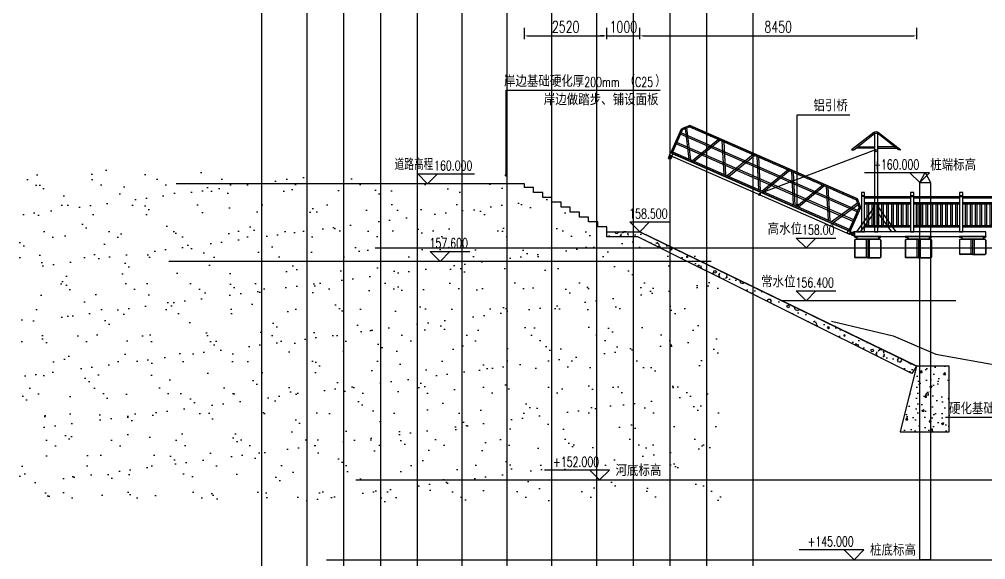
# Model space of a CAD drawing. Header units: millimetres. Extents: x -1471591 to 944464, y -468930 to 547002.
# Drawn here: x -734821 to -705339, y 144683 to 161165 of the extents above; entities that cross this region are included whole.
import ezdxf

# ---------------------------------------------------------------- set-up
doc = ezdxf.new("R2010")
doc.units = ezdxf.units.MM
doc.header["$LTSCALE"] = 10
doc.header["$PDMODE"] = 35
doc.linetypes.add('BLTA11-LD-L-4001_Plot Plan for Seawater Intake System_20140729$0$key plan$0${ Wide Dash }', pattern=[12, 4, -2, 4, -2])
doc.linetypes.add('CENTER2', pattern=[28.575, 19.05, -3.175, 3.175, -3.175])
for name, color, linetype in [('000沁河10年一遇管理范围', 2, 'Continuous'), ('DIM_ELEV', 3, 'Continuous'), ('DIM_LEAD', 3, 'Continuous'), ('L-WATER水景', 5, 'Continuous'), ('PUB_DIM', 3, 'Continuous'), ('PUB_TEXT', 7, 'Continuous'), ('W-bridge approach引桥', 4, 'Continuous'), ('W-FLOAT_BOWL浮筒', 253, 'Continuous'), ('W-PLASTIC_RAILINGS塑木栏杆', 210, 'Continuous'), ('W-STEEL_FRAME钢架', 3, 'Continuous'), ('W-WOOD_STUD木龙骨', 25, 'Continuous'), ('道路_平面标注', 254, 'Continuous')]:
    doc.layers.add(name, color=color, linetype=linetype)
doc.layers.add('粗线', color=7, linetype='Continuous', lineweight=35)
doc.styles.add('_TCH_DIM', font='SIMPLEX.shx', dxfattribs={"bigfont": 'hztxt.shx'})
doc.styles.get("Standard").update_dxf_attribs({"font": 'simplex.shx', "width": 0.8, "bigfont": 'hztxt.shx'})
doc.styles.add('STANDARD_T3', font='simplex.shx', dxfattribs={"width": 0.7, "bigfont": 'hztxt.shx'})
doc.dimstyles.new('W&&100', dxfattribs={"dimtxt": 350, "dimasz": 100, "dimexe": 250, "dimexo": 300, "dimgap": 100, "dimtad": 1, "dimdec": 0, "dimzin": 0, "dimdsep": 46, "dimtxsty": 'STANDARD_T3', "dimcen": 0.09, "dimclrd": 1, "dimclre": 1, "dimclrt": 7, "dimazin": 2, "dimtfac": 1, "dimtdec": 0, "dimtix": 1, "dimtmove": 2, "dimatfit": 3, "dimfxl": 0, "dimtolj": 1, "dimtzin": 0, "dimarcsym": 0})

# ---------------------------------------------------------------- blocks, each defined once
blk = doc.blocks.new('$matou$00000066')
for p, q in [((400, 275), (-400, 275)), ((-400, 275), (-400, 260)), ((-400, 164), (-400, -256)), ((-396, 165), (-396, -256)), ((391, 176), (-391, 176)), ((-387, 183), (-335, 201)), ((-386, 271), (386, 271)), ((-338, 249), (-386, 249)), ((-386, 179), (-334, 197)), ((-338, 245), (-385, 245)), ((-330, 237), (-330, 208)), ((-326, 237), (-326, 208)), ((-326, 205), (326, 205)), ((-50, 176), (-50, -271)), ((0, 176), (0, -271)), ((0, 176), (0, -271)), ((50, 176), (50, -271)), ((326, 237), (326, 208)), ((330, 237), (330, 208)), ((386, 179), (334, 197)), ((387, 183), (335, 201)), ((338, 249), (386, 249)), ((338, 245), (385, 245)), ((396, 165), (396, -256)), ((400, 275), (400, 260)), ((400, 164), (400, -256)), ((0, -271), (-381, -271)), ((0, -275), (-381, -275)), ((0, -271), (381, -271)), ((0, -275), (381, -275))]:
    blk.add_line(p, q)
for centre, radius, start, end in [((-385, 260), 15, 180, 270), ((-380, 164), 20, 109.1798, 180), ((-386, 260), 11, 90, 270), ((-381, 165), 15, 109.1798, 180), ((-338, 237), 12, 0, 90), ((-338, 237), 8, 0, 90), ((-338, 208), 8, 289.1798, 0), ((-338, 208), 12, 289.1798, 0), ((338, 237), 12, 90, 180), ((338, 208), 12, 180, 250.8202), ((338, 237), 8, 90, 180), ((338, 208), 8, 180, 250.8202), ((385, 260), 15, 270, 0), ((386, 260), 11, 270, 90), ((381, 165), 15, 0, 70.8202), ((380, 164), 20, 0, 70.8202), ((-381, -256), 19, 180, 270), ((-381, -256), 15, 180, 270), ((381, -256), 19, 270, 0), ((381, -256), 15, 270, 0)]:
    blk.add_arc(centre, radius, start, end)
blk = doc.blocks.new('*U1180')
at = {"layer": 'W-PLASTIC_RAILINGS塑木栏杆'}
blk.add_lwpolyline([(-20, 330), (20, 330), (20, -330), (-20, -330)], close=True, dxfattribs=at)
blk = doc.blocks.new('*U1181')
at = {"layer": 'W-PLASTIC_RAILINGS塑木栏杆', "color": 0, "linetype": 'ByBlock', "lineweight": -2}
for p in [(0, 0), (150, 0), (300, 0), (450, 0), (600, 0), (750, 0), (900, 0), (1050, 0), (1200, 0)]:
    blk.add_blockref('*U1180', p, dxfattribs=at)
blk = doc.blocks.new('*U1178')
at = {"layer": 'W-PLASTIC_RAILINGS塑木栏杆'}
for p, q in [((-700, 500), (-800, 500)), ((-700, 480), (-800, 480)), ((-700, 476), (700, 476)), ((-700, 436), (700, 436)), ((-700, 296), (700, 296)), ((700, 500), (800, 500)), ((700, 480), (800, 480)), ((-700, 256), (700, 256)), ((-700, -404), (700, -404)), ((-700, -449), (700, -449))]:
    blk.add_line(p, q, dxfattribs=at)
for points in [[(-800, -600), (-700, -600), (-700, 600), (-800, 600)], [(700, -600), (800, -600), (800, 600), (700, 600)]]:
    blk.add_lwpolyline(points, close=True, dxfattribs=at)
blk.add_blockref('*U1181', (-600, -74), dxfattribs=at)
blk = doc.blocks.new('*U1179')
at = {"color": 0, "linetype": 'ByBlock', "lineweight": -2, "transparency": 16777216}
for p in [(0, 0), (1500, 0), (3000, 0)]:
    blk.add_blockref('*U1178', p, dxfattribs=at)
blk = doc.blocks.new('滚轮支架 -left')
for p, q in [((-50, 10), (-22, 81)), ((50, 10), (22, 81))]:
    blk.add_line(p, q)
at = {"color": 3, "linetype": 'CENTER2'}
for p, q in [((-15, 70), (15, 70)), ((0, 85), (0, 55))]:
    blk.add_line(p, q, dxfattribs=at)
blk.add_lwpolyline([(-50, 10), (50, 10), (50, -5), (-50, -5)], close=True)
blk.add_circle((0, 70), 11)
blk.add_arc((0, 70), 25, 26.1956, 153.8044)
blk = doc.blocks.new('YQL')
at = {"color": 4}
for p, q in [((-5863, 1040), (-6063, 840)), ((-5844, 995), (-6018, 821)), ((-283, 1040), (-5863, 1040)), ((-5863, 1040), (-283, 1040)), ((-5844, 995), (-5863, 1040)), ((-5844, 995), (-301, 995)), ((-301, 995), (-283, 1040)), ((-128, 821), (-301, 995)), ((-83, 840), (-283, 1040)), ((-6063, 40), (-6063, 840)), ((-6063, 840), (-6018, 821)), ((-6018, 40), (-6018, 821)), ((-128, 821), (-83, 840)), ((-128, 40), (-128, 821)), ((-83, 40), (-83, 840))]:
    blk.add_line(p, q, dxfattribs=at)
at = {"color": 8, "linetype": 'BLTA11-LD-L-4001_Plot Plan for Seawater Intake System_20140729$0$key plan$0${ Wide Dash }'}
for p, q in [((-5846, 999), (-6022, 823)), ((-5846, 999), (-300, 999)), ((-124, 823), (-300, 999)), ((-6022, 40), (-6022, 823)), ((-124, 40), (-124, 823))]:
    blk.add_line(p, q, dxfattribs=at)
at = {"color": 0}
for p, q in [((-5473, 84), (-5952, 892)), ((-5414, 84), (-5916, 929)), ((-4892, 999), (-5357, 84)), ((-4836, 999), (-5301, 84)), ((-4779, 999), (-4314, 84)), ((-4722, 999), (-4258, 84)), ((-3736, 999), (-4200, 84)), ((-3680, 999), (-4144, 84)), ((-3622, 999), (-3158, 84)), ((-3566, 999), (-3101, 84)), ((-2579, 999), (-3044, 84)), ((-2523, 999), (-2988, 84)), ((-2466, 999), (-2001, 84)), ((-2410, 999), (-1945, 84)), ((-1423, 999), (-1887, 84)), ((-1367, 999), (-1831, 84)), ((-1309, 999), (-845, 84)), ((-1253, 999), (-789, 84)), ((-731, 84), (-229, 929)), ((-673, 84), (-193, 892)), ((-128, 724), (-6018, 724)), ((-128, 674), (-6018, 674)), ((-128, 404), (-6018, 404)), ((-128, 354), (-6018, 354))]:
    blk.add_line(p, q, dxfattribs=at)
at = {"color": 3}
for p, q in [((-73, 40), (-6073, 40)), ((-73, 40), (-6073, 40)), ((-6073, -40), (-6073, 40)), ((-6073, -40), (-6073, 11)), ((-73, -40), (-73, 40))]:
    blk.add_line(p, q, dxfattribs=at)
at = {"color": 3, "lineweight": 5}
for p, q in [((-6073, -40), (-6073, 40)), ((-6073, -20), (-6073, 40)), ((-5993, -40), (-5993, 40)), ((-153, -40), (-153, 40)), ((-73, -40), (-73, 40))]:
    blk.add_line(p, q, dxfattribs=at)
at = {"color": 1}
blk.add_line((-73, 40), (-73, 40), dxfattribs=at)
at = {"color": 3}
for points in [[(-73, 40), (-6073, 40), (-6073, -40), (-73, -40)], [(-5993, 40), (-6073, 40), (-6073, -40), (-5993, -40)], [(-5997, 36), (-6069, 36), (-6069, -36), (-5997, -36)], [(-73, 40), (-153, 40), (-153, -40), (-73, -40)], [(-77, 36), (-149, 36), (-149, -36), (-77, -36)]]:
    blk.add_lwpolyline(points, close=True, dxfattribs=at)
at = {"color": 3, "lineweight": 5}
for points in [[(-6073, 40), (-5993, 40), (-5993, -40), (-6073, -40)], [(-6069, 36), (-5997, 36), (-5997, -36), (-6069, -36)], [(-73, 40), (-153, 40), (-153, -40), (-73, -40)], [(-77, 36), (-149, 36), (-149, -36), (-77, -36)]]:
    blk.add_lwpolyline(points, close=True, dxfattribs=at)
at = {"color": 4}
blk.add_lwpolyline([(-128, 84), (-6018, 84), (-6018, 40), (-128, 40)], close=True, dxfattribs=at)
blk.add_lwpolyline([(-63, 40), (-73, 40), (-73, -40), (-63, -40)], close=True)
blk.add_lwpolyline([(6, -30), (-63, -40), (-63, 40), (7, 30, -0.80299), (6, -30)], format="xyb")
for centre, radius in [((0, 0), 15), ((-3073, -40), 25)]:
    blk.add_circle(centre, radius)
at = {"layer": 'PUB_DIM', "color": 0}
blk.add_circle((-6023, -115), 40, dxfattribs=at)
at = {"layer": 'W-STEEL_FRAME钢架'}
blk.add_line((-73, 40), (-5933, 40), dxfattribs=at)
at = {"xscale": -1, "rotation": 180.0000000001757}
blk.add_blockref('滚轮支架 -left', (-6023, -45), dxfattribs=at)
blk = doc.blocks.new('卷扬机支架')
for points in [[(-73, 3033), (-750, 2500), (-680, 2500), (-50, 3000)], [(73, 3033), (750, 2500), (680, 2500), (50, 3000)]]:
    blk.add_lwpolyline(points)
blk.add_lwpolyline([(-73, 3033, -0.359649), (73, 3033)], format="xyb")
for points in [[(-50, 0), (50, 0), (50, 3000), (-50, 3000)], [(-51, 2555), (-611, 2555), (-560, 2595), (-51, 2595)], [(51, 2555), (611, 2555), (560, 2595), (51, 2595)], [(-50, 770), (-600, 0), (-481, 0), (-50, 586)], [(50, 770), (599, 0), (480, 0), (50, 586)]]:
    blk.add_lwpolyline(points, close=True)
blk = doc.blocks.new('*D1732')
at = {"color": 1, "lineweight": -2, "transparency": 16777216}
for p, q in [((-719413, 160560), (-719413, 160910)), ((-716893, 160560), (-716893, 160910)), ((-719313, 160660), (-716993, 160660))]:
    blk.add_line(p, q, dxfattribs=at)
at = {"color": 1, "transparency": 16777216}
for points in [[(-719313, 160677), (-719313, 160643), (-719413, 160660)], [(-716993, 160677), (-716993, 160643), (-716893, 160660)]]:
    blk.add_solid(points, dxfattribs=at)
at = {"layer": 'Defpoints', "color": 0, "transparency": 16777216}
for p in [(-716893, 160660), (-719413, 156151), (-716893, 154683)]:
    blk.add_point(p, dxfattribs=at)
at = {"color": 7, "transparency": 16777216, "insert": (-718153, 160935), "char_height": 350, "attachment_point": 5, "style": 'STANDARD_T3'}
blk.add_mtext('\\A1;2520', dxfattribs=at)
blk = doc.blocks.new('*D1733')
at = {"color": 1, "lineweight": -2, "transparency": 16777216}
for p, q in [((-716893, 160560), (-716893, 160910)), ((-715893, 160560), (-715893, 160910)), ((-716993, 160660), (-717093, 160660)), ((-716893, 160660), (-715893, 160660)), ((-715793, 160660), (-715693, 160660))]:
    blk.add_line(p, q, dxfattribs=at)
at = {"color": 1, "transparency": 16777216}
for points in [[(-716993, 160677), (-716993, 160643), (-716893, 160660)], [(-715793, 160677), (-715793, 160643), (-715893, 160660)]]:
    blk.add_solid(points, dxfattribs=at)
at = {"layer": 'Defpoints', "color": 0, "transparency": 16777216}
for p in [(-715893, 160660), (-716893, 154683), (-715893, 154683)]:
    blk.add_point(p, dxfattribs=at)
at = {"color": 7, "transparency": 16777216, "insert": (-716393, 160935), "char_height": 350, "attachment_point": 5, "style": 'STANDARD_T3'}
blk.add_mtext('\\A1;1000', dxfattribs=at)
blk = doc.blocks.new('*D1734')
at = {"color": 1, "lineweight": -2, "transparency": 16777216}
for p, q in [((-715893, 160560), (-715893, 160910)), ((-707443, 160560), (-707443, 160910)), ((-715793, 160660), (-707543, 160660))]:
    blk.add_line(p, q, dxfattribs=at)
at = {"color": 1, "transparency": 16777216}
for points in [[(-715793, 160677), (-715793, 160643), (-715893, 160660)], [(-707543, 160677), (-707543, 160643), (-707443, 160660)]]:
    blk.add_solid(points, dxfattribs=at)
at = {"layer": 'Defpoints', "color": 0, "transparency": 16777216}
for p in [(-707443, 160660), (-715893, 154683), (-707443, 150581)]:
    blk.add_point(p, dxfattribs=at)
at = {"color": 7, "transparency": 16777216, "insert": (-711668, 160935), "char_height": 350, "attachment_point": 5, "style": 'STANDARD_T3'}
blk.add_mtext('\\A1;8450', dxfattribs=at)

msp = doc.modelspace()

# ---------------------------------------------------------------- hatches: boundary and pattern name
at = {"layer": 'L-WATER水景'}
h = msp.add_hatch(dxfattribs=at)
h.set_pattern_fill('AR-SAND', color=8, scale=500)
h.set_pattern_definition([(37.5, (-689338.6, 159541.1), (-40, 1223.533), [0, -965.2, 0, -1079.5, 0, -1031.875]), (7.5, (-689338.6, 159541.1), (1123.81, 1792.06), [0, -520.7, 0, -869.95, 0, -333.375]), (327.5, (-690119.6, 159541.1), (1977.48, 3.593), [0, -317.5, 0, -1143, 0, -1492.25]), (317.5, (-690119.6, 159541.1), (1908.89, 557.323), [0, -158.75, 0, -749.3, 0, -857.25])])
h.paths.add_polyline_path([(-734821.3, 146447.5), (-734821.3, 156701.6), (-719520, 156150.9), (-716893, 154758.1), (-716893, 154483.1), (-715946.6, 154483.1), (-713483.1, 153753.6), (-713407.2, 146447.5)])
at = {"layer": '道路_平面标注', "lineweight": -3}
h = msp.add_hatch(dxfattribs=at)
h.set_pattern_fill('加气混凝土', color=256, scale=100)
h.set_pattern_definition([(0, (-2031473.6, -3601747), (600, 1200), [0, -1200]), (0, (-2032175.6, -3601909), (600, 1200), [0, -1200]), (0, (-2031785.6, -3601921), (600, 1200), [0, -1200]), (0, (-2031359.6, -3601567), (600, 1200), [0, -1200]), (0, (-2031857.6, -3601981), (600, 1200), [0, -1200]), (0, (-2031239.6, -3600811), (600, 1200), [0, -1200]), (0, (-2031605.6, -3600907), (600, 1200), [0, -1200]), (0, (-2031413.6, -3601057), (600, 1200), [0, -1200]), (0, (-2032391.6, -3601081), (600, 1200), [0, -1200]), (0, (-2031803.6, -3601135), (600, 1200), [0, -1200]), (0, (-2032031.6, -3601441), (600, 1200), [0, -1200]), (0, (-2032019.6, -3601891), (600, 1200), [0, -1200]), (0, (-2031569.6, -3601939), (600, 1200), [0, -1200]), (0, (-2031239.6, -3601411), (600, 1200), [0, -1200]), (0, (-2032361.6, -3601597), (600, 1200), [0, -1200]), (0, (-2032259.6, -3601393), (600, 1200), [0, -1200]), (0, (-2031791.6, -3601477), (600, 1200), [0, -1200]), (0, (-2031959.6, -3601651), (600, 1200), [0, -1200]), (0, (-2032055.6, -3601255), (600, 1200), [0, -1200]), (0, (-2031905.6, -3600805), (600, 1200), [0, -1200]), (0, (-2032313.6, -3601849), (600, 1200), [0, -1200]), (0, (-2031653.6, -3601051), (600, 1200), [0, -1200]), (0, (-2032211.6, -3601033), (600, 1200), [0, -1200]), (0, (-2032307.6, -3600877), (600, 1200), [0, -1200]), (130.601294, (-2031313.316, -3601186.68), (-2999.9999669, 3600.0000157), [52.6831, -22074.222]), (18.434949, (-2031399.03, -3601163.82), (2999.999989, 1199.999991), [54.21048, -7535.2558]), (90, (-2031399.03, -3601215.25), (600, 1200), [51.42857, -2348.5713]), (161.565051, (-2031347.6, -3601232.4), (-3000.000015, 1199.9999105), [54.21048, -7535.2558]), (53.130102, (-2031347.6, -3601232.4), (600.000001, 1200), [57.14286, -5942.857]), (135, (-2031301.9, -3601843.82), (-600.000073, 1199.99992), [48.48732, -3345.6252]), (45, (-2031370.46, -3601843.82), (599.999996, 1199.999995), [48.48732, -3345.6252]), (135, (-2031336.17, -3601878.1), (-600.000073, 1199.99992), [48.48732, -3345.6252]), (45, (-2031336.17, -3601878.1), (599.999996, 1199.999995), [48.48732, -3345.6252]), (116.56505, (-2031879, -3601038.1), (-0.0001, 2399.99993), [63.88765, -1277.753]), (180, (-2031907.6, -3600981), (-600, 1200), [68.57143, -1131.4285]), (63.43495, (-2032004.7, -3601038.1), (5e-06, 2400), [63.88765, -1277.753]), (116.56505, (-2031976.2, -3601095.3), (-0.0001, 2399.99993), [63.88765, -1277.753]), (0, (-2031976.2, -3601095.3), (600, 1200), [68.57143, -1131.4285]), (63.43495, (-2031907.6, -3601095.3), (5e-06, 2400), [63.88765, -1277.753]), (107.102728, (-2031427.6, -3601443.822), (-1799.9999312, 6000.0000097), [77.7227, -32565.805]), (143.972626, (-2031450.46, -3601369.54), (-11399.9998555, 8399.9999905), [77.7227, -16244.04]), (180, (-2031513.3, -3601323.8), (-600, 1200), [74.2857, -1125.7142]), (36.0273733, (-2031650.46, -3601369.54), (11399.9999158, 8399.9999094), [77.7227, -16244.04]), (71.565051, (-2031673.32, -3601438.1), (1800.000009, 5999.99999), [72.28063, -7517.1856]), (107.102728, (-2031650.46, -3601512.394), (-1799.9999312, 6000.0000097), [77.7227, -32565.805]), (143.972626, (-2031587.6, -3601558.11), (-11399.9998555, 8399.9999905), [77.7227, -16244.04]), (0, (-2031587.6, -3601558.1), (600, 1200), [74.2857, -1125.7142]), (36.0273733, (-2031513.32, -3601558.11), (11399.9999158, 8399.9999094), [77.7227, -16244.04]), (71.565051, (-2031450.46, -3601512.4), (1800.000009, 5999.99999), [72.28063, -7517.1856]), (150.255118, (-2031416.17, -3600883.82), (-1800.000004, 1199.999985), [46.07004, -9628.6392]), (90, (-2031456.2, -3600906.7), (600, 1200), [45.7143, -2354.2855]), (29.7448813, (-2031456.17, -3600906.68), (1800.000001, 1199.9999944), [46.07004, -9628.6392]), (116.56505, (-2031696.2, -3601735.3), (-0.0001, 2399.99993), [63.88765, -1277.753]), (168.690067, (-2031724.74, -3601678.11), (-5400.000004, 1199.99997), [58.2745, -12179.371]), (41.1859251, (-2031827.6, -3601706.68), (14999.9999091, 13199.9998846), [60.7437, -25451.604]), (90, (-2031827.6, -3601763.8), (600, 1200), [57.14286, -2342.857]), (138.814074, (-2031781.89, -3601803.82), (-14999.9997334, 13200.0000841), [60.7437, -25451.604]), (16.6992442, (-2031781.89, -3601803.82), (19799.999851, 5999.99993716), [59.6589, -24997.075]), (60.9453959, (-2031724.745, -3601786.68), (599.9999984, 1199.9999894), [58.83217, -24650.679]), (109.983106, (-2032199.03, -3601232.394), (-3000.0000113, 8399.9999778), [66.884, -28024.395]), (155.556045, (-2032221.888, -3601169.537), (-7800.00002973, 3599.9999252), [69.04597, -28930.263]), (24.4439547, (-2032347.6, -3601169.537), (7800.0000039, 3599.9999827), [69.04597, -28930.263]), (70.0168934, (-2032370.46, -3601232.394), (3000.00000904, 8399.99997916), [66.884, -28024.395]), (109.983106, (-2032347.6, -3601295.25), (-3000.0000113, 8399.9999778), [66.884, -28024.395]), (160.016893, (-2032284.74, -3601318.11), (-3000.0000018, 1199.9999453), [66.884, -13978.755]), (19.9831065, (-2032284.74, -3601318.11), (2999.9999835, 1199.999998), [66.884, -13978.755]), (70.0168934, (-2032221.89, -3601295.25), (3000.00000904, 8399.99997916), [66.884, -28024.395]), (122.005383, (-2031753.32, -3601340.97), (-600.0000805, 1199.9999387), [53.90846, -11266.868]), (18.434949, (-2031833.32, -3601312.4), (2999.999989, 1199.999991), [54.21048, -7535.2558]), (90, (-2031833.3, -3601363.8), (600, 1200), [51.42857, -2348.5713]), (161.565051, (-2031781.89, -3601380.97), (-3000.000015, 1199.9999105), [54.21048, -7535.2558]), (54.4623222, (-2031781.89, -3601380.965), (4199.9999939, 5999.999991), [49.15614, -20596.423]), (116.56505, (-2032101.9, -3601632.4), (-0.0001, 2399.99993), [63.88765, -1277.753]), (180, (-2032130.5, -3601575.3), (-600, 1200), [62.85714, -1137.1428]), (59.0362434, (-2032227.6, -3601632.39), (600.000002, 1199.9999942), [66.63946, -13927.644]), (120.963756, (-2032193.32, -3601689.54), (-600.000082, 1199.999945), [66.63946, -13927.644]), (0, (-2032193.3, -3601689.5), (600, 1200), [62.85714, -1137.1428]), (63.43495, (-2032130.5, -3601689.5), (5e-06, 2400), [63.88765, -1277.753])])
h.paths.add_polyline_path([(-707587.3, 150363.1), (-707443.5, 150580.8), (-715893, 154683.1), (-716893, 154683.1), (-716893, 154528.9), (-715946.6, 154531.9)])
h = msp.add_hatch(dxfattribs=at)
h.set_pattern_fill('混凝土', color=256, scale=100)
h.set_pattern_definition([(50, (3179.4, -2055.95), (717.2602, -62.75213), [75, -825]), (355, (3179.4, -2055.95), (-138.7513, 752.1921), [60, -660]), (100.4514, (3239.16, -2061.2), (578.5094, 689.43954), [63.7402, -701.1421]), (46.1842, (3179.4, -1855.95), (1067.241, -165.519), [112.5, -1237.5]), (96.6356, (3268.3, -1869.7), (934.6627, 974.1179), [95.6103, -1051.713]), (351.1842, (3179.4, -1856), (934.662, 974.1186), [90, -990]), (21, (3279.4, -1905.95), (596.90705, -402.6189), [75, -825]), (326, (3279.4, -1905.95), (243.3153, 725.15005), [60, -660]), (71.4514, (3329.1, -1939.5), (840.2226, 322.5305), [63.7402, -701.1421]), (37.5, (3179.38, -2055.95), (12.159855, 332.89385), [0, -652, 0, -670, 0, -662.5]), (7.5, (3179.4, -2055.95), (263.06954, 394.41171), [0, -382, 0, -637, 0, -252.5]), (327.5, (2956.38, -2055.95), (533.82244, -22.55487), [0, -250, 0, -780, 0, -1035]), (317.5, (2856.4, -2055.95), (583.18617, 100.10498), [0, -325, 0, -518, 0, -735])])
h.paths.add_polyline_path([(-706448.4, 150583.2), (-707448.4, 150583.2), (-707948.4, 148583.2), (-706448.4, 148583.2)])

# ---------------------------------------------------------------- linework, layer by layer
for p, q in [((-708704.7, 157181.7), (-712247.8, 155844.2, 160000)), ((-707443.5, 150580.8), (-715893, 154683.1)), ((-708539.1, 154543.1, 160000), (-709339.1, 154543.1, 160000)), ((-709339.1, 154543.1, 160000), (-709339.1, 154528.1, 160000)), ((-709325.5, 154539.1, 160000), (-708552.6, 154539.1, 160000)), ((-709277.1, 154517.1, 160000), (-709325.5, 154517.1, 160000)), ((-709277.1, 154513.1, 160000), (-709324.1, 154513.1, 160000)), ((-709269.1, 154505.1, 160000), (-709269.1, 154476.3, 160000)), ((-709265.1, 154505.1, 160000), (-709265.1, 154476.3, 160000)), ((-708613.1, 154505.1, 160000), (-708613.1, 154476.3, 160000)), ((-708609.1, 154505.1, 160000), (-708609.1, 154476.3, 160000)), ((-708601.1, 154517.1, 160000), (-708552.6, 154517.1, 160000)), ((-708601.1, 154513.1, 160000), (-708554.1, 154513.1, 160000)), ((-708539.1, 154543.1, 160000), (-708539.1, 154528.1, 160000)), ((-708186.5, 154683.1, 160000), (-708286.5, 154683.1, 160000)), ((-706990.3, 154543.1, 160000), (-707790.3, 154543.1, 160000)), ((-707790.3, 154543.1, 160000), (-707790.3, 154528.1, 160000)), ((-707776.7, 154539.1, 160000), (-707003.9, 154539.1, 160000)), ((-707728.3, 154517.1, 160000), (-707776.7, 154517.1, 160000)), ((-707728.3, 154513.1, 160000), (-707775.3, 154513.1, 160000)), ((-707720.3, 154505.1, 160000), (-707720.3, 154476.3, 160000)), ((-707716.3, 154505.1, 160000), (-707716.3, 154476.3, 160000)), ((-707064.3, 154505.1, 160000), (-707064.3, 154476.3, 160000)), ((-707060.3, 154505.1, 160000), (-707060.3, 154476.3, 160000)), ((-707052.3, 154517.1, 160000), (-707003.9, 154517.1, 160000)), ((-707052.3, 154513.1, 160000), (-707005.3, 154513.1, 160000)), ((-706990.3, 154543.1, 160000), (-706990.3, 154528.1, 160000)), ((-709339.1, 154432.1, 160000), (-709339.1, 153912.1, 160000)), ((-709335.1, 154432.8, 160000), (-709335.1, 153912.1, 160000)), ((-708548.4, 154444.3, 160000), (-709329.7, 154444.3, 160000)), ((-709325.6, 154451, 160000), (-709274.4, 154468.8, 160000)), ((-709325, 154447, 160000), (-709273.1, 154465, 160000)), ((-709265.4, 154473.5, 160000), (-708612.7, 154473.5, 160000)), ((-708989.1, 154444.3, 160000), (-708989.1, 153897.1, 160000)), ((-708939.1, 154444.3, 160000), (-708939.1, 153897.1, 160000)), ((-708939.1, 154444.3, 160000), (-708939.1, 153897.1, 160000)), ((-708889.1, 154444.3, 160000), (-708889.1, 153897.1, 160000)), ((-708553.1, 154447, 160000), (-708605, 154465, 160000)), ((-708552.5, 154451, 160000), (-708603.7, 154468.8, 160000)), ((-708543.1, 154432.8, 160000), (-708543.1, 153912.1, 160000)), ((-708539.1, 154432.1, 160000), (-708539.1, 153912.1, 160000)), ((-707790.3, 154432.1, 160000), (-707790.3, 153912.1, 160000)), ((-707786.3, 154432.8, 160000), (-707786.3, 153912.1, 160000)), ((-706999.6, 154444.3, 160000), (-707780.9, 154444.3, 160000)), ((-707776.9, 154451, 160000), (-707725.7, 154468.8, 160000)), ((-707776.2, 154447, 160000), (-707724.3, 154465, 160000)), ((-707716.6, 154473.5, 160000), (-707063.9, 154473.5, 160000)), ((-707440.3, 154444.3, 160000), (-707440.3, 153897.1, 160000)), ((-707390.3, 154444.3, 160000), (-707390.3, 153897.1, 160000)), ((-707390.3, 154444.3, 160000), (-707390.3, 153897.1, 160000)), ((-707340.3, 154444.3, 160000), (-707340.3, 153897.1, 160000)), ((-707004.4, 154447, 160000), (-707056.2, 154465, 160000)), ((-707003.7, 154451, 160000), (-707054.9, 154468.8, 160000)), ((-706994.3, 154432.8, 160000), (-706994.3, 153912.1, 160000)), ((-706990.3, 154432.1, 160000), (-706990.3, 153912.1, 160000)), ((-708939.1, 153897.1, 160000), (-709320.1, 153897.1, 160000)), ((-708939.1, 153893.1, 160000), (-709320.1, 153893.1, 160000)), ((-708939.1, 153897.1, 160000), (-708558.1, 153897.1, 160000)), ((-708939.1, 153893.1, 160000), (-708558.1, 153893.1, 160000)), ((-707390.3, 153897.1, 160000), (-707771.3, 153897.1, 160000)), ((-707390.3, 153893.1, 160000), (-707771.3, 153893.1, 160000)), ((-707390.3, 153897.1, 160000), (-707009.3, 153897.1, 160000)), ((-707390.3, 153893.1, 160000), (-707009.3, 153893.1, 160000))]:
    msp.add_line(p, q)
at = {"color": 1}
msp.add_line((-713710.7, 153782.4), (-730257.8, 153782.4), dxfattribs=at)
for points in [[(-719413, 156150.9), (-730035, 156150.9)], [(-716893, 154683.1), (-716893, 154833.1), (-717173, 154833.1), (-717173, 154983.1), (-717453, 154983.1), (-717453, 155133.1), (-717733, 155133.1), (-717733, 155283.1), (-718013, 155283.1), (-718013, 155433.1), (-718293, 155433.1), (-718293, 155583.1), (-718573, 155583.1), (-718573, 155733.1), (-718853, 155733.1), (-718853, 155883.1), (-719133, 155883.1), (-719133, 156033.1), (-719413, 156033.1), (-719413, 156150.9)], [(-706249, 152581.3), (-711563.8, 152581.3)], [(-710041.8, 151961.3), (-708158.5, 151512.4), (-706861.4, 150951.6), (-704816.6, 150584.2), (-700703.7, 149728.4), (-698817.4, 149480.9), (-694416, 149480.9), (-692015.2, 148909.7)]]:
    msp.add_lwpolyline(points)
at = {"elevation": 160000}
msp.add_lwpolyline([(-709418.8, 154584.3), (-709349, 154563.7), (-709349, 154683.1), (-709418.8, 154661.9, 0.7799826), (-709418.8, 154584.3)], format="xyb", dxfattribs=at)
msp.add_lwpolyline([(-709349, 154683.1), (-709339, 154683.1), (-709339, 154563.1), (-709349, 154563.1)], close=True, dxfattribs=at)
msp.add_circle((-708679, 157159.6), 33.8)
for centre, radius, start, end in [((-709324.1, 154528.1, 160000), 15, 180, 270), ((-709325.5, 154528.1, 160000), 11, 90, 270), ((-709277.1, 154505.1, 160000), 12, 0, 90), ((-709277.1, 154505.1, 160000), 8, 0, 90), ((-708601.1, 154505.1, 160000), 12, 90, 180), ((-708601.1, 154505.1, 160000), 8, 90, 180), ((-708554.1, 154528.1, 160000), 15, 270, 0), ((-708552.6, 154528.1, 160000), 11, 270, 90), ((-707775.3, 154528.1, 160000), 15, 180, 270), ((-707776.7, 154528.1, 160000), 11, 90, 270), ((-707728.3, 154505.1, 160000), 12, 0, 90), ((-707728.3, 154505.1, 160000), 8, 0, 90), ((-707052.3, 154505.1, 160000), 12, 90, 180), ((-707052.3, 154505.1, 160000), 8, 90, 180), ((-707005.3, 154528.1, 160000), 15, 270, 0), ((-707003.9, 154528.1, 160000), 11, 270, 90), ((-709319.1, 154432.1, 160000), 20, 109.17979, 180), ((-709320.1, 154432.8, 160000), 15, 109.17979, 180), ((-709277.1, 154476.3, 160000), 8, 289.17979, 0), ((-709277.1, 154476.3, 160000), 12, 289.17979, 0), ((-708601.1, 154476.3, 160000), 12, 180, 250.82021), ((-708601.1, 154476.3, 160000), 8, 180, 250.82021), ((-708558.1, 154432.8, 160000), 15, 0, 70.82021), ((-708559.1, 154432.1, 160000), 20, 0, 70.82021), ((-707770.3, 154432.1, 160000), 20, 109.17979, 180), ((-707771.3, 154432.8, 160000), 15, 109.17979, 180), ((-707728.3, 154476.3, 160000), 8, 289.17979, 0), ((-707728.3, 154476.3, 160000), 12, 289.17979, 0), ((-707052.3, 154476.3, 160000), 12, 180, 250.82021), ((-707052.3, 154476.3, 160000), 8, 180, 250.82021), ((-707009.3, 154432.8, 160000), 15, 0, 70.82021), ((-707010.3, 154432.1, 160000), 20, 0, 70.82021), ((-709320.1, 153912.1, 160000), 19, 180, 270), ((-709320.1, 153912.1, 160000), 15, 180, 270), ((-708558.1, 153912.1, 160000), 19, 270, 0), ((-708558.1, 153912.1, 160000), 15, 270, 0), ((-707771.3, 153912.1, 160000), 19, 180, 270), ((-707771.3, 153912.1, 160000), 15, 180, 270), ((-707009.3, 153912.1, 160000), 19, 270, 0), ((-707009.3, 153912.1, 160000), 15, 270, 0)]:
    msp.add_arc(centre, radius, start, end)
at = {"layer": 'DIM_ELEV'}
for p, q in [((-722366.4, 156150.9), (-722666.4, 156450.9)), ((-722666.4, 156450.9), (-720938.4, 156450.9)), ((-722366.4, 156150.9), (-722066.4, 156450.9)), ((-715893, 154683.1), (-716193, 154983.1)), ((-716193, 154983.1), (-714983.8, 154983.1)), ((-715893, 154683.1), (-715593, 154983.1)), ((-710820, 154193.1), (-711120, 154493.1)), ((-711120, 154493.1), (-709910.8, 154493.1)), ((-710820, 154193.1), (-710520, 154493.1)), ((-721984.2, 153782.4), (-722284.2, 154082.4)), ((-722284.2, 154082.4), (-721075, 154082.4)), ((-721984.2, 153782.4), (-721684.2, 154082.4)), ((-710820, 152581.3), (-711120, 152881.3)), ((-711120, 152881.3), (-709910.8, 152881.3)), ((-710820, 152581.3), (-710520, 152881.3))]:
    msp.add_line(p, q, dxfattribs=at)
at = {"layer": 'DIM_ELEV', "color": 3}
for p, q in [((-707051.5, 156483.1), (-709031.5, 156483.1)), ((-707351.5, 156183.1), (-707651.5, 156483.1)), ((-707351.5, 156183.1), (-707051.5, 156483.1)), ((-716818.3, 147413.5, 160000), (-718798.3, 147413.5, 160000)), ((-717118.3, 147113.5, 160000), (-717418.3, 147413.5, 160000)), ((-717118.3, 147113.5, 160000), (-716818.3, 147413.5, 160000)), ((-709051.5, 144983.1), (-711031.5, 144983.1)), ((-709351.5, 144683.1), (-709651.5, 144983.1)), ((-709351.5, 144683.1), (-709051.5, 144983.1))]:
    msp.add_line(p, q, dxfattribs=at)
at = {"layer": 'DIM_LEAD'}
for p, q in [((-719973, 156408.1), (-719973, 158999.2)), ((-719973, 158999.2), (-715265.2, 158999.2)), ((-711088.8, 155509.9, 320000), (-711088.8, 158254.8, 320000)), ((-711088.8, 158254.8, 320000), (-709480.9, 158254.8, 320000)), ((-703462.1, 149014.8), (-706562.8, 149014.8))]:
    msp.add_line(p, q, dxfattribs=at)
at = {"layer": 'DIM_LEAD', "const_width": 40}
msp.add_lwpolyline([(-719973, 156388.1, 1), (-719973, 156428.1, 1)], format="xyb", close=True, dxfattribs=at)
at = {"layer": 'DIM_LEAD', "const_width": 40, "elevation": 320000}
msp.add_lwpolyline([(-711088.8, 155489.9, 1), (-711088.8, 155529.9, 1)], format="xyb", close=True, dxfattribs=at)
at = {"layer": 'L-WATER水景'}
for p, q in [((-723968.9, 154193.1, 160000), (-687128.2, 154193.1, 160000)), ((-724550.6, 147113.5, 320000), (-687709.9, 147113.5, 320000))]:
    msp.add_line(p, q, dxfattribs=at)
at = {"layer": 'W-PLASTIC_RAILINGS塑木栏杆', "elevation": 160000}
msp.add_lwpolyline([(-707351.5, 156183.1), (-707189, 156488.4), (-707026.5, 156183.1)], dxfattribs=at)
msp.add_lwpolyline([(-707351.5, 156183.1), (-707026.5, 156183.1), (-707026.5, 144683.1), (-707351.5, 144683.1)], close=True, dxfattribs=at)
at = {"layer": 'W-STEEL_FRAME钢架', "color": 6, "elevation": 160000}
msp.add_lwpolyline([(-705339, 154683.1), (-709339, 154683.1), (-709339, 154543.1), (-705339, 154543.1)], close=True, dxfattribs=at)
at = {"layer": 'W-WOOD_STUD木龙骨'}
for p, direction in [((-727436.6, -669.1), (0, -1)), ((-726036.6, -677.3), (0, 1)), ((-726036.6, -77183), (0, 1)), ((-724916.4, -719.1), (0, 1)), ((-724916.4, -77224.8), (0, 1)), ((-723796.4, -719.1), (0, 1)), ((-723796.4, -77224.8), (0, 1)), ((-722676.1, -719.1), (0, 1)), ((-722676.1, -77224.8), (0, 1)), ((-721308.1, -719.1), (0, 1)), ((-721308.1, -77224.8), (0, 1)), ((-719940.1, -719.1), (0, 1)), ((-719940.1, -77224.8), (0, 1)), ((-718572.1, -719.1), (0, 1)), ((-718572.1, -77224.8), (0, 1)), ((-717204.1, -719.1), (0, 1)), ((-717204.1, -77224.8), (0, 1)), ((-716084, -719.1), (0, 1)), ((-716084, -77224.8), (0, 1)), ((-714964, -719.1), (0, 1)), ((-714964, -77224.8), (0, 1)), ((-713844, -719.1), (0, 1)), ((-713844, -77224.8), (0, 1)), ((-712443.7, -669.1), (0, -1))]:
    msp.add_xline(p, direction, dxfattribs=at)
at = {"layer": '粗线', "color": 3, "lineweight": -3}
msp.add_line((-725446.9, 144683.1, 160000), (-688606.2, 144683.1, 160000), dxfattribs=at)
at = {"layer": '道路_平面标注', "lineweight": -3, "flags": 128}
for points in [[(-715946.6, 154531.9), (-715946.6, 154531.9), (-716893, 154528.9), (-716893, 154683.1), (-715893, 154683.1), (-707448.4, 150583.2), (-707587.3, 150363.1), (-715946.6, 154531.9)], [(-706448.4, 148583.2), (-706448.4, 150583.2), (-707448.4, 150583.2), (-707948.4, 148583.2), (-706448.4, 148583.2)]]:
    msp.add_lwpolyline(points, dxfattribs=at)

# ---------------------------------------------------------------- block references
for name, p in [('卷扬机支架', (-708679.5, 154683.1, 160000)), ('*U1179', (-708332.5, 155283.1, 160000))]:
    msp.add_blockref(name, p)
at = {"layer": 'W-bridge approach引桥', "rotation": 336.3149225978969}
msp.add_blockref('YQL', (-709409, 154623.1, 160000), dxfattribs=at)
at = {"layer": 'W-FLOAT_BOWL浮筒'}
msp.add_blockref('$matou$00000066', (-705739.1, 154268.1, 160000), dxfattribs=at)

# ---------------------------------------------------------------- texts
at = {"width": 0.8}
msp.add_text('道路高程', height=350, dxfattribs=at).set_placement((-723370.2, 156566.3))
at = {"layer": '000沁河10年一遇管理范围'}
for s, p in [('桩端标高', (-707030.9, 156552.7)), ('河底标高', (-716633.5, 147231.6, 160000)), ('桩底标高', (-708866.8, 144801.2))]:
    msp.add_text(s, height=350, dxfattribs=at).set_placement(p)
at = {"layer": 'PUB_TEXT', "color": 7, "style": '_TCH_DIM'}
for s, p in [('岸边基础硬化厚', (-720035.3, 159104.2)), ('（', (-716385.3, 159104.2)), ('）', (-715425.3, 159104.2)), ('岸边做踏步、铺设面板', (-718820.6, 158544.2)), ('铝引桥', (-710594.5, 158359.8, 320000)), ('高水位', (-711990.8, 154598.1)), ('常水位', (-712190.8, 152986.3)), ('硬化基础挡墙', (-706457.8, 149119.8))]:
    msp.add_text(s, height=350, dxfattribs=at).set_placement(p)
at = {"layer": 'PUB_TEXT', "color": 7, "style": '_TCH_DIM', "width": 0.705882}
for s, p in [('200mm', (-717585.3, 159104.2)), ('C25', (-716035.3, 159104.2)), ('160.000', (-722168.4, 156555.9)), ('+160.000', (-708769.5, 156588.1)), ('158.500', (-716213.8, 155088.1)), ('158.00', (-710940.8, 154598.1)), ('157.600', (-722305, 154187.4)), ('156.400', (-711140.8, 152986.3)), ('+152.000', (-718536.3, 147518.5, 160000)), ('+145.000', (-710769.5, 145088.1))]:
    msp.add_text(s, height=297.5, dxfattribs=at).set_placement(p)

# ---------------------------------------------------------------- dimensions: what is measured, and where the dimension line sits
for base, p1, p2, picture, middle in [((-716893, 160660.1), (-719413, 156150.9), (-716893, 154683.1), '*D1732', (-718153, 160935.1)), ((-715893, 160660.1), (-716893, 154683.1), (-715893, 154683.1), '*D1733', (-716393, 160935.1)), ((-707443.4805, 160660.1428), (-715893.0317, 154683.1448), (-707443.4805, 150580.824), '*D1734', (-711668.2561, 160935.1428))]:
    dim = msp.add_linear_dim(base=base, p1=p1, p2=p2, dimstyle='W&&100', override={"dimfxlon": 1})
    dim.commit()
    dim.dimension.update_dxf_attribs({"geometry": picture, "text_midpoint": middle})

doc.saveas('drawing.dxf')
